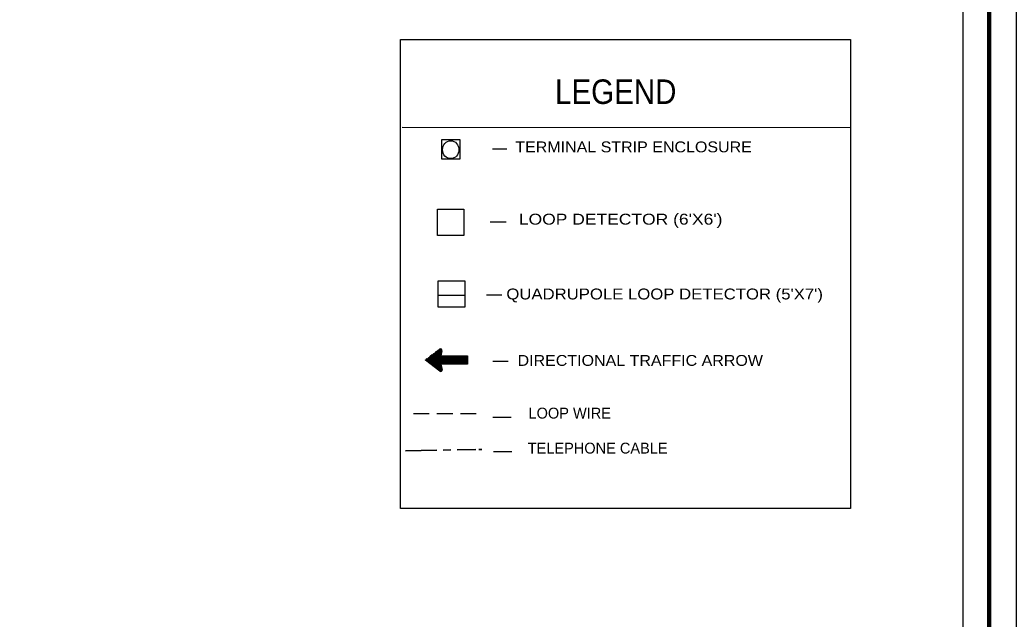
# Model space of a CAD drawing. Extents: x -431 to 1137, y -360 to 204.
# Drawn here: x 9.7 to 294.9, y -188.5 to -16.9 of the extents above; entities that cross this region are included whole.
import ezdxf

# ---------------------------------------------------------------- set-up
doc = ezdxf.new("R2010")
doc.units = 0
doc.header["$LTSCALE"] = 1.5
doc.linetypes.add('LONG_DASH_SHORT_DASH', pattern=[9.9, 6, -1.2, 1.5, -1.2])
doc.linetypes.add('MEDIUM_DASHED', pattern=[4.5, 3, -1.5])
doc.layers.add('1', color=7, linetype='Continuous', lineweight=13)

msp = doc.modelspace()

# ---------------------------------------------------------------- linework, layer by layer
at = {"layer": '1', "lineweight": 25}
for p, q in [((119.076, -47.57), (247.453, -47.72)), ((144.977, -53.788), (149.056, -53.788)), ((144.327, -74.751), (148.916, -74.751)), ((129.455, -95.75), (137.04, -95.75)), ((143.265, -95.585), (147.606, -95.585)), ((125.759, -114.328), (129.869, -111.175)), ((126.474, -114.862), (129.803, -111.214)), ((126.499, -114.895), (129.939, -111.137)), ((126.535, -114.917), (130.015, -111.104)), ((126.56, -114.928), (130.075, -111.087)), ((126.59, -114.962), (130.14, -111.087)), ((126.625, -114.994), (130.181, -111.104)), ((126.66, -115.012), (130.225, -111.115)), ((126.686, -115.033), (130.257, -111.126)), ((126.716, -115.055), (130.302, -111.147)), ((126.747, -115.083), (130.337, -111.175)), ((126.787, -115.11), (130.361, -111.186)), ((126.816, -115.114), (130.398, -111.225)), ((125.839, -114.373), (126.182, -113.992)), ((125.875, -114.41), (126.374, -113.872)), ((125.895, -114.427), (126.545, -113.723)), ((125.93, -114.444), (126.731, -113.58)), ((125.961, -114.483), (126.912, -113.442)), ((125.991, -114.51), (127.089, -113.31)), ((126.026, -114.516), (127.27, -113.178)), ((126.061, -114.553), (127.446, -113.024)), ((126.092, -114.582), (127.643, -112.898)), ((126.132, -114.598), (127.809, -112.743)), ((126.147, -114.615), (128.001, -112.612)), ((126.182, -114.659), (128.172, -112.463)), ((126.217, -114.67), (128.358, -112.336)), ((126.252, -114.691), (128.534, -112.193)), ((126.273, -114.709), (128.715, -112.05)), ((126.303, -114.741), (128.907, -111.93)), ((126.344, -114.769), (129.072, -111.781)), ((126.378, -114.779), (129.269, -111.637)), ((126.404, -114.818), (129.435, -111.5)), ((126.439, -114.846), (129.627, -111.362)), ((126.848, -115.159), (130.418, -111.257)), ((126.887, -115.181), (130.447, -111.291)), ((126.912, -115.192), (130.463, -111.324)), ((126.948, -115.231), (130.483, -111.362)), ((126.973, -115.258), (130.499, -111.411)), ((127.003, -115.269), (130.513, -111.445)), ((127.038, -115.303), (130.513, -111.511)), ((127.069, -115.33), (130.513, -111.56)), ((127.11, -115.347), (130.499, -111.631)), ((127.129, -115.363), (130.483, -111.709)), ((127.16, -115.407), (130.463, -111.791)), ((127.195, -115.418), (130.447, -111.863)), ((127.23, -115.445), (130.427, -111.934)), ((127.26, -115.457), (130.418, -112.022)), ((127.295, -115.495), (130.398, -112.089)), ((127.325, -115.517), (130.377, -112.187)), ((127.345, -115.533), (130.361, -112.26)), ((127.38, -115.567), (130.341, -112.336)), ((127.416, -115.594), (130.317, -112.419)), ((127.446, -115.616), (130.302, -112.496)), ((127.472, -115.643), (130.281, -112.573)), ((127.506, -115.671), (130.257, -112.644)), ((127.541, -115.677), (130.241, -112.727)), ((127.567, -115.705), (130.225, -112.799)), ((127.607, -115.743), (130.212, -112.898)), ((127.643, -115.759), (130.191, -112.975)), ((127.673, -115.782), (130.171, -113.046)), ((127.688, -115.815), (130.181, -113.096)), ((127.734, -115.831), (130.241, -113.096)), ((127.759, -115.857), (130.297, -113.096)), ((127.794, -115.863), (130.341, -113.096)), ((127.829, -115.902), (130.398, -113.096)), ((127.859, -115.93), (130.447, -113.096)), ((127.884, -115.958), (130.513, -113.096)), ((127.92, -115.984), (130.554, -113.096)), ((127.945, -116.002), (130.614, -113.096)), ((127.98, -116.018), (130.669, -113.096)), ((128.016, -116.051), (130.724, -113.096)), ((128.046, -116.078), (130.776, -113.096)), ((128.076, -116.095), (130.825, -113.096)), ((128.101, -116.117), (130.876, -113.096)), ((128.131, -116.156), (130.926, -113.096)), ((128.172, -116.166), (130.986, -113.096)), ((128.201, -116.193), (131.047, -113.096)), ((128.242, -116.216), (131.098, -113.096)), ((128.272, -116.244), (131.148, -113.096)), ((128.292, -116.266), (131.199, -113.096)), ((128.328, -116.298), (131.254, -113.096)), ((128.358, -116.315), (131.305, -113.096)), ((128.388, -116.348), (131.359, -113.096)), ((128.428, -116.354), (131.414, -113.096)), ((128.459, -116.392), (131.47, -113.096)), ((128.489, -116.42), (131.525, -113.096)), ((128.513, -116.43), (131.582, -113.096)), ((128.544, -116.458), (131.631, -113.096)), ((128.585, -116.491), (131.687, -113.096)), ((128.614, -116.502), (131.743, -113.096)), ((128.65, -116.53), (131.782, -113.096)), ((128.686, -116.562), (131.853, -113.096)), ((128.701, -116.579), (131.893, -113.096)), ((128.735, -116.606), (131.958, -113.096)), ((128.771, -116.629), (132.009, -113.096)), ((128.801, -116.65), (132.054, -113.096)), ((128.836, -116.678), (132.11, -113.096)), ((128.866, -116.699), (132.159, -113.096)), ((128.902, -116.733), (132.226, -113.096)), ((128.922, -116.75), (132.281, -113.096)), ((130.181, -115.445), (132.331, -113.096)), ((130.241, -115.445), (132.381, -113.096)), ((130.297, -115.445), (132.437, -113.096)), ((130.341, -115.445), (132.488, -113.096)), ((130.398, -115.445), (132.537, -113.096)), ((130.447, -115.445), (132.597, -113.096)), ((130.499, -115.445), (132.643, -113.096)), ((130.554, -115.445), (132.698, -113.096)), ((130.614, -115.445), (132.749, -113.096)), ((130.669, -115.445), (132.814, -113.096)), ((130.724, -115.445), (132.865, -113.096)), ((130.776, -115.445), (132.911, -113.096)), ((130.825, -115.445), (132.981, -113.096)), ((130.876, -115.445), (133.026, -113.096)), ((130.926, -115.445), (133.082, -113.096)), ((130.982, -115.445), (133.127, -113.096)), ((131.047, -115.445), (133.187, -113.096)), ((131.098, -115.445), (133.239, -113.096)), ((131.148, -115.445), (133.293, -113.096)), ((131.199, -115.445), (133.354, -113.096)), ((131.254, -115.445), (133.399, -113.096)), ((131.305, -115.445), (133.464, -113.096)), ((131.359, -115.445), (133.515, -113.096)), ((131.414, -115.445), (133.565, -113.096)), ((131.47, -115.445), (133.616, -113.096)), ((131.515, -115.445), (133.67, -113.096)), ((131.582, -115.445), (133.726, -113.096)), ((131.631, -115.445), (133.777, -113.096)), ((131.687, -115.445), (133.822, -113.096)), ((131.743, -115.445), (133.883, -113.096)), ((131.782, -115.445), (133.938, -113.096)), ((131.853, -115.445), (133.999, -113.096)), ((131.893, -115.445), (134.049, -113.096)), ((131.958, -115.445), (134.093, -113.096)), ((132.009, -115.445), (134.149, -113.096)), ((132.054, -115.445), (134.215, -113.096)), ((132.11, -115.445), (134.255, -113.096)), ((132.159, -115.445), (134.321, -113.096)), ((132.226, -115.445), (134.371, -113.096)), ((132.271, -115.445), (134.422, -113.096)), ((132.327, -115.445), (134.472, -113.096)), ((132.381, -115.445), (134.528, -113.096)), ((132.437, -115.445), (134.587, -113.096)), ((132.488, -115.445), (134.628, -113.096)), ((132.537, -115.445), (134.698, -113.096)), ((132.597, -115.445), (134.749, -113.096)), ((132.643, -115.445), (134.799, -113.096)), ((132.698, -115.445), (134.854, -113.096)), ((132.749, -115.445), (134.905, -113.096)), ((132.814, -115.445), (134.955, -113.096)), ((132.865, -115.445), (135.006, -113.096)), ((132.911, -115.445), (135.066, -113.096)), ((132.981, -115.445), (135.111, -113.096)), ((133.026, -115.445), (135.176, -113.096)), ((133.082, -115.445), (135.227, -113.096)), ((133.127, -115.445), (135.282, -113.096)), ((133.187, -115.445), (135.328, -113.096)), ((133.239, -115.445), (135.382, -113.096)), ((133.293, -115.445), (135.444, -113.096)), ((133.354, -115.445), (135.495, -113.096)), ((133.399, -115.445), (135.555, -113.096)), ((133.455, -115.445), (135.595, -113.096)), ((133.515, -115.445), (135.655, -113.096)), ((133.565, -115.445), (135.711, -113.096)), ((133.616, -115.445), (135.761, -113.096)), ((133.67, -115.445), (135.812, -113.096)), ((133.726, -115.445), (135.866, -113.096)), ((133.771, -115.445), (135.927, -113.096)), ((133.822, -115.445), (135.982, -113.096)), ((133.883, -115.445), (136.038, -113.096)), ((133.938, -115.445), (136.083, -113.096)), ((133.999, -115.445), (136.134, -113.096)), ((134.049, -115.445), (136.184, -113.096)), ((134.093, -115.445), (136.244, -113.096)), ((134.149, -115.445), (136.289, -113.096)), ((134.215, -115.445), (136.356, -113.096)), ((134.25, -115.445), (136.41, -113.096)), ((134.321, -115.445), (136.462, -113.096)), ((134.371, -115.445), (136.511, -113.096)), ((134.422, -115.445), (136.566, -113.096)), ((134.472, -115.445), (136.617, -113.096)), ((134.528, -115.445), (136.678, -113.096)), ((134.587, -115.445), (136.718, -113.096)), ((134.628, -115.445), (136.784, -113.096)), ((134.698, -115.445), (136.839, -113.096)), ((134.749, -115.445), (136.894, -113.096)), ((134.799, -115.445), (136.945, -113.096)), ((134.854, -115.445), (136.994, -113.096)), ((134.905, -115.445), (137.055, -113.096)), ((134.955, -115.445), (137.094, -113.096)), ((135.006, -115.445), (137.166, -113.096)), ((135.056, -115.445), (137.216, -113.096)), ((135.111, -115.445), (137.267, -113.096)), ((135.176, -115.445), (137.317, -113.096)), ((135.227, -115.445), (137.368, -113.096)), ((135.277, -115.445), (137.424, -113.096)), ((135.328, -115.445), (137.473, -113.096)), ((135.382, -115.445), (137.538, -113.096)), ((135.444, -115.445), (137.594, -113.096)), ((135.495, -115.445), (137.639, -113.096)), ((135.549, -115.445), (137.694, -113.096)), ((135.595, -115.445), (137.75, -113.096)), ((135.655, -115.445), (137.8, -113.096)), ((135.711, -115.445), (137.806, -113.145)), ((135.761, -115.445), (137.806, -113.212)), ((135.812, -115.445), (137.806, -113.272)), ((135.866, -115.445), (137.806, -113.322)), ((135.927, -115.445), (137.806, -113.392)), ((135.982, -115.445), (137.806, -113.431)), ((136.038, -115.445), (137.806, -113.493)), ((136.083, -115.445), (137.806, -113.558)), ((136.134, -115.445), (137.806, -113.618)), ((136.184, -115.445), (137.806, -113.679)), ((136.24, -115.445), (137.806, -113.734)), ((136.289, -115.445), (137.806, -113.8)), ((136.356, -115.445), (137.806, -113.849)), ((136.41, -115.445), (137.806, -113.91)), ((136.462, -115.445), (137.806, -113.959)), ((136.511, -115.445), (137.806, -114.026)), ((129.903, -117.504), (125.759, -114.328)), ((125.769, -114.334), (125.82, -114.285)), ((125.805, -114.361), (126.011, -114.147)), ((128.957, -116.766), (130.171, -115.457)), ((128.992, -116.794), (130.171, -115.506)), ((129.028, -116.832), (130.191, -115.544)), ((129.049, -116.844), (130.201, -115.599)), ((129.072, -116.875), (130.212, -115.643)), ((129.108, -116.893), (130.225, -115.677)), ((129.149, -116.92), (130.241, -115.743)), ((129.184, -116.948), (130.241, -115.782)), ((129.214, -116.981), (130.257, -115.831)), ((129.245, -116.992), (130.272, -115.863)), ((129.274, -117.015), (130.277, -115.93)), ((129.314, -117.03), (130.297, -115.968)), ((129.335, -117.064), (130.297, -116.012)), ((129.371, -117.091), (130.312, -116.056)), ((129.4, -117.103), (130.317, -116.106)), ((129.435, -117.146), (130.332, -116.156)), ((129.461, -117.168), (130.341, -116.199)), ((129.496, -117.179), (130.352, -116.244)), ((129.521, -117.206), (130.373, -116.298)), ((129.556, -117.24), (130.377, -116.348)), ((129.591, -117.25), (130.382, -116.381)), ((129.627, -117.278), (130.398, -116.43)), ((129.657, -117.316), (130.418, -116.48)), ((129.697, -117.328), (130.427, -116.53)), ((129.728, -117.354), (130.427, -116.562)), ((129.742, -117.377), (130.447, -116.612)), ((129.783, -117.404), (130.458, -116.667)), ((129.813, -117.427), (130.463, -116.717)), ((129.838, -117.443), (130.483, -116.761)), ((129.874, -117.481), (130.488, -116.799)), ((129.899, -117.504), (130.499, -116.844)), ((129.939, -117.515), (130.513, -116.893)), ((136.566, -115.445), (137.806, -114.097)), ((136.617, -115.445), (137.806, -114.147)), ((136.678, -115.445), (137.806, -114.207)), ((136.718, -115.445), (137.806, -114.257)), ((136.778, -115.445), (137.806, -114.317)), ((136.839, -115.445), (137.806, -114.373)), ((136.894, -115.445), (137.806, -114.444)), ((136.945, -115.445), (137.806, -114.483)), ((136.99, -115.445), (137.806, -114.559)), ((137.055, -115.445), (137.806, -114.615)), ((137.094, -115.445), (137.806, -114.67)), ((137.166, -115.445), (137.806, -114.736)), ((137.216, -115.445), (137.806, -114.779)), ((137.262, -115.445), (137.806, -114.851)), ((137.317, -115.445), (137.806, -114.911)), ((137.368, -115.445), (137.806, -114.962)), ((137.424, -115.445), (137.806, -115.033)), ((137.473, -115.445), (137.806, -115.083)), ((137.533, -115.445), (137.806, -115.143)), ((137.594, -115.445), (137.806, -115.192)), ((137.639, -115.445), (137.806, -115.258)), ((137.694, -115.445), (137.806, -115.313)), ((137.75, -115.445), (137.806, -115.374)), ((137.8, -115.445), (137.806, -115.445)), ((145.048, -114.615), (149.504, -114.615)), ((129.97, -117.542), (130.523, -116.942)), ((130.01, -117.548), (130.534, -116.987)), ((130.055, -117.58), (130.544, -117.03)), ((130.101, -117.587), (130.554, -117.091)), ((130.155, -117.592), (130.554, -117.146)), ((130.212, -117.587), (130.554, -117.206)), ((130.277, -117.548), (130.534, -117.284)), ((130.398, -117.481), (130.463, -117.427)), ((145.048, -130.7), (150.29, -130.7)), ((145.274, -140.48), (150.517, -140.48))]:
    msp.add_line(p, q, dxfattribs=at)
at = {"layer": '1', "linetype": 'MEDIUM_DASHED', "lineweight": 25}
msp.add_line((122.32, -129.627), (141.275, -129.567), dxfattribs=at)
at = {"layer": '1', "linetype": 'LONG_DASH_SHORT_DASH', "lineweight": 35}
for p, q in [((120.027, -140.263), (140.25, -139.906)), ((141.09, -139.892), (141.937, -139.877))]:
    msp.add_line(p, q, dxfattribs=at)
at = {"layer": '1', "lineweight": 25}
for points in [[(294.888, 200.925), (294.888, -360.075), (-431.112, -360.075), (-431.112, 200.925)], [(279.734, 186.725), (-416.062, 186.725), (-416.062, -324.317), (279.734, -324.317)], [(118.663, -22.509), (247.453, -22.509), (247.453, -156.806), (118.663, -156.806)], [(130.483, -51.169), (135.615, -51.169), (135.615, -56.776), (130.483, -56.776)], [(129.189, -71.085), (136.778, -71.085), (136.778, -78.64), (129.189, -78.64)], [(129.455, -91.634), (137.04, -91.634), (137.04, -99.178), (129.455, -99.178)]]:
    msp.add_lwpolyline(points, close=True, dxfattribs=at)
at = {"layer": '1', "lineweight": 106}
msp.add_lwpolyline([(-424.383, -331.3), (287.172, -331.3), (287.172, 194.342), (-424.383, 194.342)], close=True, dxfattribs=at)
at = {"layer": '1', "lineweight": 25}
msp.add_lwpolyline([(130.499, -111.637), (130.171, -113.096), (137.806, -113.096), (137.806, -115.445), (130.171, -115.445), (130.544, -117.03)], dxfattribs=at)
msp.add_ellipse((133.027, -54.063), major_axis=(0, 2.567), ratio=0.915142, dxfattribs=at)
for centre, start_param, end_param in [((130.097, -111.532), 1.3176976, 3.7548511), ((130.138, -117.137), 5.6720666, 8.1107902)]:
    msp.add_ellipse(centre, major_axis=(0, -0.445), ratio=0.915142, start_param=start_param, end_param=end_param, dxfattribs=at)

# ---------------------------------------------------------------- texts
at = {"layer": '1'}
for s, height, width, p in [('LEGEND', 7.021, 0.9, (162.886, -40.961)), ('TERMINAL STRIP ENCLOSURE', 3.115, 1.1, (151.509, -54.823)), ("LOOP DETECTOR (6'X6')", 3.115, 1.2, (152.526, -75.521)), ("QUADRUPOLE LOOP DETECTOR (5'X7')", 3.112, 1.15, (148.94, -96.944)), ('DIRECTIONAL TRAFFIC ARROW', 3.115, 1.1, (152.153, -115.973))]:
    msp.add_text(s, height=height, dxfattribs=dict(at, width=width)).set_placement(p)
for s, p in [('LOOP WIRE', (155.291, -131.064)), ('TELEPHONE CABLE', (155.059, -141.089))]:
    msp.add_text(s, height=3.115, dxfattribs=at).set_placement(p)

doc.saveas('drawing.dxf')
